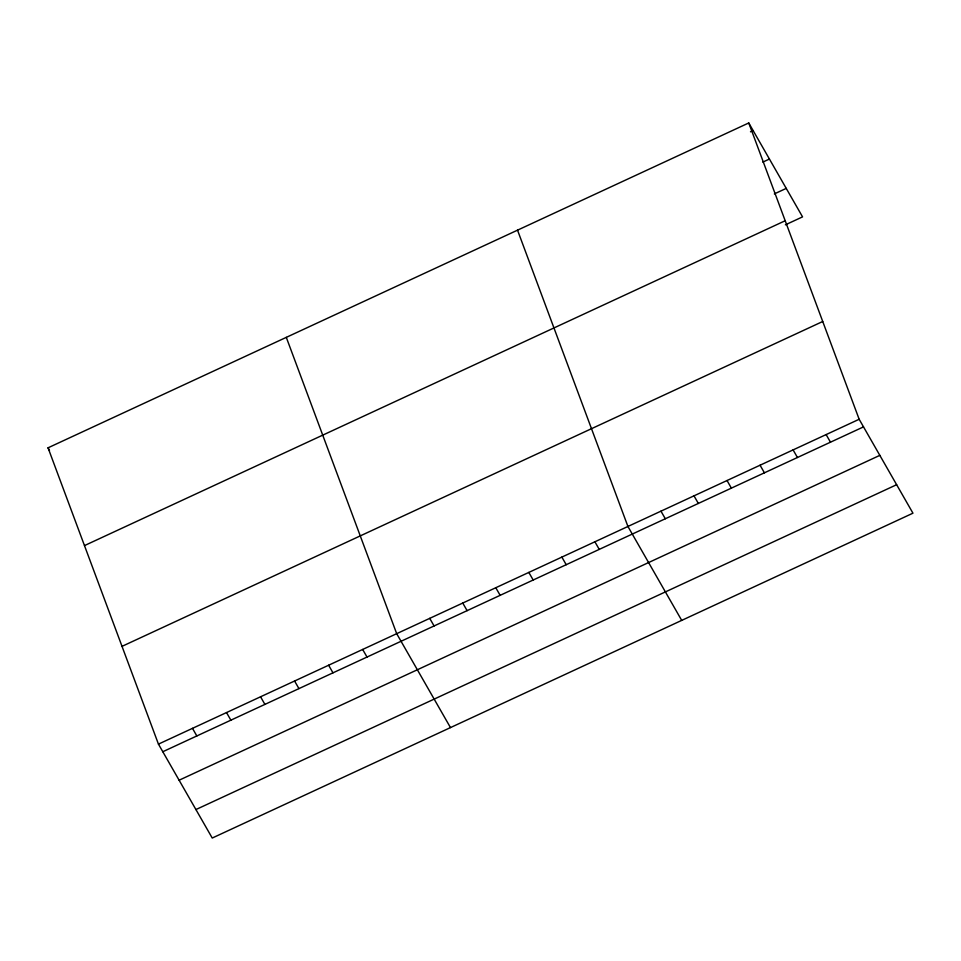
<?xml version="1.0" encoding="UTF-8"?>
<svg xmlns="http://www.w3.org/2000/svg" width="961" height="961" viewBox="0 0 961 961"><rect width="100%" height="100%" fill="white"/><g stroke="black" fill="none" stroke-linecap="round" stroke-linejoin="round"><path stroke-width="1.44" d="M748.763 122.96L859.158 419.272L912.95 513.186L212.237 838.04L158.445 744.126L48.05 447.814L748.763 122.96L802.555 216.874L785.377 224.838M750.481 131.789L753.124 130.564M762.83 162.109L769.437 159.046M774.35 193.906L786.242 188.392M84.484 545.596L785.197 220.742M122.023 646.345L822.736 321.491M158.445 744.126L859.158 419.272M162.805 751.73L863.519 426.876M179.118 780.212L879.832 455.358M195.924 809.558L896.637 484.704M826.124 434.588L830.484 442.192M793.101 449.904L797.45 457.508M760.067 465.22L764.415 472.824M727.033 480.524L731.381 488.14M693.998 495.84L698.347 503.456M660.964 511.156L665.324 518.772M681.709 620.386L627.929 526.472L517.523 230.159M594.895 541.788L599.256 549.392M561.861 557.104L566.221 564.708M528.826 572.42L533.187 580.024M495.792 587.736L500.152 595.34M462.758 603.052L467.118 610.655M429.723 618.355L434.084 625.971M450.481 727.597L396.689 633.671L286.294 337.359M362.657 649.456L367.018 657.06M328.626 665.228L332.974 672.844M294.583 681.013L298.943 688.617M260.551 696.785L264.912 704.401M226.52 712.569L230.88 720.173M48.05 447.814L49.504 450.349M192.488 728.342L196.837 735.958"/></g></svg>
